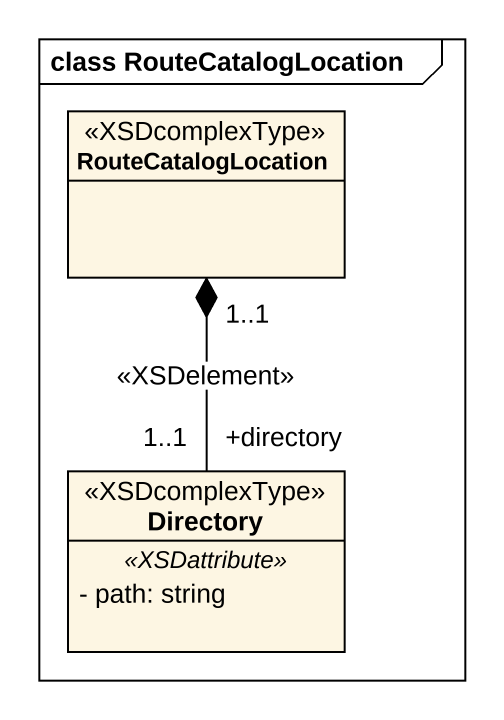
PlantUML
@startuml
mainframe class RouteCatalogLocation
hide circle
hide empty members
skinparam classAttributeIconSize 0
class RouteCatalogLocation <<XSDcomplexType>>
class Directory <<XSDcomplexType>> {
  .. <<XSDattribute>> ..
  - path: string
}
RouteCatalogLocation "1..1" *-- "+directory\n1..1" Directory : <<XSDelement>>
@enduml
